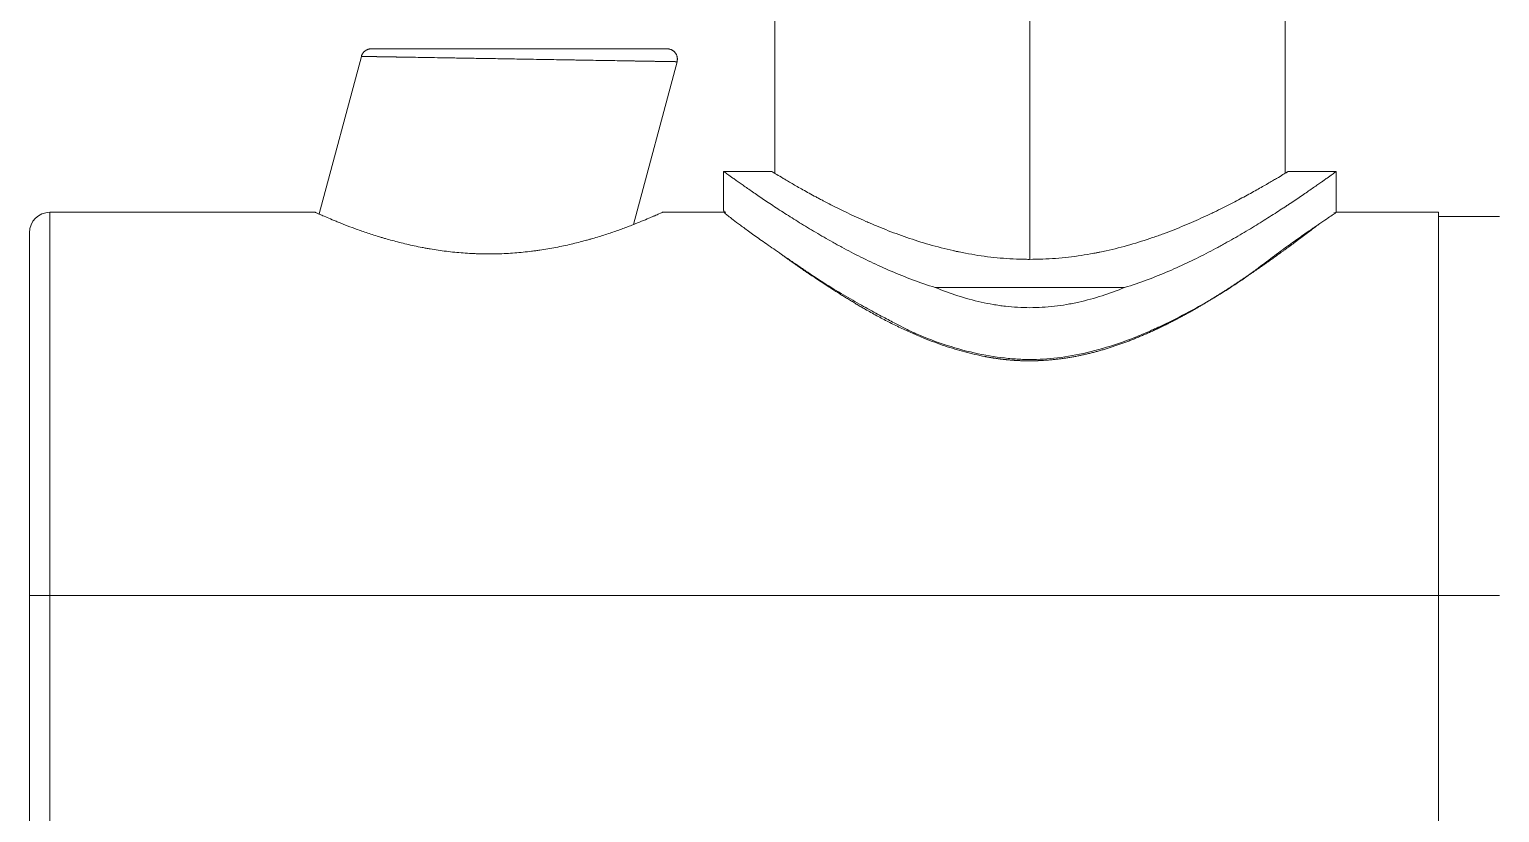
# Model space of a CAD drawing. Extents: x 19821 to 22981, y -91 to 2224.
# Drawn here: x 20641.3 to 20713.3, y 989.1 to 1027.4 of the extents above; entities that cross this region are included whole.
import ezdxf

# ---------------------------------------------------------------- set-up
doc = ezdxf.new("R2010")
doc.units = 0
doc.header["$LTSCALE"] = 10
doc.header["$MEASUREMENT"] = 0
doc.layers.add('1', color=7, linetype='CONTINUOUS')

msp = doc.modelspace()

# ---------------------------------------------------------------- linework, layer by layer
at = {"layer": '1', "color": 7, "linetype": 'Continuous', "lineweight": 18}
for p, q in [((20677.841, 1150.439), (20677.841, 1020.396)), ((20702.841, 1020.396), (20702.841, 1150.439)), ((20655.532, 1018.412), (20657.597, 1026.119)), ((20670.923, 1017.895), (20673.057, 1025.86)), ((20677.691, 1020.489), (20675.341, 1020.489)), ((20675.341, 1020.489), (20675.341, 1018.589)), ((20705.341, 1020.489), (20702.991, 1020.489)), ((20705.341, 1020.489), (20705.341, 1018.589)), ((20655.341, 1018.489), (20642.341, 1018.489)), ((20675.385, 1018.489), (20672.341, 1018.489)), ((20710.341, 1018.489), (20705.322, 1018.489)), ((20710.341, 1018.489), (20710.341, 999.739)), ((20713.341, 1018.289), (20710.341, 1018.289)), ((20641.341, 999.739), (20641.341, 1017.489)), ((20694.978, 1014.808), (20685.704, 1014.808)), ((20641.341, 981.989), (20641.341, 999.739)), ((20710.341, 999.739), (20710.341, 980.989))]:
    msp.add_line(p, q, dxfattribs=at)
at = {"layer": '1', "color": 7, "linetype": 'Continuous', "lineweight": 13}
for p, q in [((20690.341, 1150.439), (20690.341, 1016.213)), ((20642.341, 999.739), (20642.341, 1018.489)), ((20641.341, 999.739), (20642.341, 999.739)), ((20642.341, 980.989), (20642.341, 999.739)), ((20710.341, 999.739), (20642.341, 999.739)), ((20713.341, 999.739), (20710.341, 999.739))]:
    msp.add_line(p, q, dxfattribs=at)
at = {"layer": '1', "color": 7, "linetype": 'Continuous', "lineweight": 18}
msp.add_arc((20642.341, 1017.489, 0), 1, 90, 180, dxfattribs=at)
for points, weights in [([(20658.08, 1026.489), (20657.853, 1026.489), (20657.66, 1026.354), (20657.597, 1026.119)], [1.24315255943, 1.01565620906, 0.947796023594, 1.03957200303]), ([(20672.574, 1026.489), (20672.931, 1026.489), (20673.149, 1026.205), (20673.057, 1025.86)], [1.24315509478, 0.918936466394, 0.918948302172, 1.24319060211])]:
    msp.add_rational_spline(points, weights, degree=3, dxfattribs=at)
for points, knots in [([(20657.597, 1026.119), (20657.597, 1026.119), (20657.597, 1026.119), (20657.597, 1026.119), (20657.598, 1026.118), (20657.599, 1026.118), (20657.6, 1026.118), (20657.601, 1026.118), (20657.603, 1026.118), (20657.604, 1026.118), (20657.607, 1026.118), (20657.609, 1026.118), (20657.611, 1026.118), (20657.614, 1026.118), (20657.617, 1026.118), (20657.62, 1026.118), (20657.624, 1026.118), (20657.628, 1026.118), (20657.632, 1026.118), (20657.636, 1026.118), (20657.64, 1026.118), (20657.645, 1026.118), (20657.65, 1026.118), (20657.655, 1026.117), (20657.661, 1026.117), (20657.667, 1026.117), (20657.673, 1026.117), (20657.679, 1026.117), (20657.685, 1026.117), (20657.692, 1026.117), (20657.699, 1026.117), (20657.706, 1026.117), (20657.714, 1026.116), (20657.722, 1026.116), (20657.73, 1026.116), (20657.738, 1026.116), (20657.746, 1026.116), (20657.755, 1026.116), (20657.764, 1026.116), (20657.774, 1026.115), (20657.783, 1026.115), (20657.793, 1026.115), (20657.803, 1026.115), (20657.813, 1026.115), (20657.824, 1026.115), (20657.835, 1026.114), (20657.846, 1026.114), (20657.857, 1026.114), (20657.869, 1026.114), (20657.881, 1026.114), (20657.893, 1026.113), (20657.905, 1026.113), (20657.918, 1026.113), (20657.931, 1026.113), (20657.944, 1026.113), (20657.958, 1026.112), (20657.972, 1026.112), (20657.986, 1026.112), (20658, 1026.112), (20658.014, 1026.111), (20658.029, 1026.111), (20658.044, 1026.111), (20658.059, 1026.111), (20658.075, 1026.11), (20658.091, 1026.11), (20658.107, 1026.11), (20658.123, 1026.11), (20658.14, 1026.109), (20658.157, 1026.109), (20658.174, 1026.109), (20658.191, 1026.108), (20658.209, 1026.108), (20658.227, 1026.108), (20658.245, 1026.107), (20658.264, 1026.107), (20658.282, 1026.107), (20658.301, 1026.107), (20658.321, 1026.106), (20658.34, 1026.106), (20658.36, 1026.106), (20658.38, 1026.105), (20658.4, 1026.105), (20658.421, 1026.105), (20658.442, 1026.104), (20658.463, 1026.104), (20658.484, 1026.104), (20658.506, 1026.103), (20658.528, 1026.103), (20658.55, 1026.102), (20658.572, 1026.102), (20658.595, 1026.102), (20658.618, 1026.101), (20658.641, 1026.101), (20658.665, 1026.101), (20658.688, 1026.1), (20658.712, 1026.1), (20658.737, 1026.099), (20658.761, 1026.099), (20658.786, 1026.099), (20658.811, 1026.098), (20658.836, 1026.098), (20658.862, 1026.097), (20658.887, 1026.097), (20658.913, 1026.096), (20658.94, 1026.096), (20658.966, 1026.096), (20658.993, 1026.095), (20659.02, 1026.095), (20659.047, 1026.094), (20659.075, 1026.094), (20659.103, 1026.093), (20659.131, 1026.093), (20659.159, 1026.092), (20659.188, 1026.092), (20659.216, 1026.091), (20659.246, 1026.091), (20659.275, 1026.09), (20659.304, 1026.09), (20659.334, 1026.089), (20659.364, 1026.089), (20659.395, 1026.088), (20659.425, 1026.088), (20659.456, 1026.087), (20659.487, 1026.087), (20659.518, 1026.086), (20659.55, 1026.086), (20659.582, 1026.085), (20659.614, 1026.085), (20659.646, 1026.084), (20659.678, 1026.084), (20659.711, 1026.083), (20659.744, 1026.083), (20659.777, 1026.082), (20659.94, 1026.079), (20660.255, 1026.074), (20660.763, 1026.065), (20661.343, 1026.056), (20661.999, 1026.044), (20662.73, 1026.032), (20663.535, 1026.019), (20664.409, 1026.004), (20665.249, 1025.99), (20666, 1025.978), (20666.61, 1025.968), (20667.127, 1025.959), (20667.553, 1025.952), (20667.889, 1025.946), (20668.139, 1025.942), (20668.486, 1025.936), (20668.94, 1025.929), (20669.499, 1025.919), (20670, 1025.911), (20670.446, 1025.903), (20670.74, 1025.898), (20670.911, 1025.896), (20670.978, 1025.894), (20671.045, 1025.893), (20671.11, 1025.892), (20671.174, 1025.891), (20671.237, 1025.89), (20671.299, 1025.889), (20671.36, 1025.888), (20671.42, 1025.887), (20671.479, 1025.886), (20671.537, 1025.885), (20671.593, 1025.884), (20671.649, 1025.883), (20671.703, 1025.882), (20671.757, 1025.882), (20671.809, 1025.881), (20671.86, 1025.88), (20671.91, 1025.879), (20671.959, 1025.878), (20672.007, 1025.877), (20672.054, 1025.877), (20672.099, 1025.876), (20672.144, 1025.875), (20672.187, 1025.874), (20672.23, 1025.874), (20672.271, 1025.873), (20672.311, 1025.872), (20672.35, 1025.872), (20672.388, 1025.871), (20672.425, 1025.871), (20672.461, 1025.87), (20672.495, 1025.869), (20672.529, 1025.869), (20672.562, 1025.868), (20672.593, 1025.868), (20672.623, 1025.867), (20672.653, 1025.867), (20672.681, 1025.866), (20672.708, 1025.866), (20672.734, 1025.865), (20672.759, 1025.865), (20672.783, 1025.864), (20672.806, 1025.864), (20672.828, 1025.864), (20672.849, 1025.863), (20672.869, 1025.863), (20672.887, 1025.863), (20672.905, 1025.862), (20672.922, 1025.862), (20672.938, 1025.862), (20672.952, 1025.862), (20672.966, 1025.861), (20672.979, 1025.861), (20672.99, 1025.861), (20673.001, 1025.861), (20673.011, 1025.861), (20673.02, 1025.86), (20673.028, 1025.86), (20673.034, 1025.86), (20673.04, 1025.86), (20673.045, 1025.86), (20673.049, 1025.86), (20673.053, 1025.86), (20673.055, 1025.86), (20673.056, 1025.86), (20673.056, 1025.86), (20673.057, 1025.86)], [0, 0, 0, 0, 0.001733, 0.003468, 0.005205, 0.006944, 0.008686, 0.010429, 0.012174, 0.013921, 0.01567, 0.017421, 0.019174, 0.020929, 0.022686, 0.024444, 0.026205, 0.027967, 0.029732, 0.031498, 0.033266, 0.035037, 0.036808, 0.038582, 0.040358, 0.042135, 0.043915, 0.045696, 0.047479, 0.049264, 0.05105, 0.052838, 0.054629, 0.05642, 0.058214, 0.060009, 0.061807, 0.063606, 0.065406, 0.067209, 0.069013, 0.070819, 0.072627, 0.074436, 0.076248, 0.078061, 0.079876, 0.081692, 0.083511, 0.085331, 0.087153, 0.088977, 0.090803, 0.09263, 0.09446, 0.096291, 0.098124, 0.099958, 0.101795, 0.103633, 0.105473, 0.107315, 0.109159, 0.111005, 0.112852, 0.114701, 0.116552, 0.118405, 0.120259, 0.122116, 0.123974, 0.125834, 0.127696, 0.12956, 0.131425, 0.133292, 0.135162, 0.137032, 0.138905, 0.14078, 0.142656, 0.144535, 0.146415, 0.148297, 0.15018, 0.152066, 0.153953, 0.155842, 0.157733, 0.159626, 0.161521, 0.163417, 0.165316, 0.167216, 0.169118, 0.171021, 0.172927, 0.174834, 0.176743, 0.178654, 0.180567, 0.182481, 0.184398, 0.186316, 0.188235, 0.190157, 0.19208, 0.194006, 0.195933, 0.197861, 0.199792, 0.201724, 0.203658, 0.205594, 0.207532, 0.209472, 0.211413, 0.213356, 0.215301, 0.217248, 0.219197, 0.221147, 0.223099, 0.225053, 0.227009, 0.228966, 0.230926, 0.232887, 0.23485, 0.236815, 0.238782, 0.24075, 0.24272, 0.244692, 0.269474, 0.296294, 0.325152, 0.356045, 0.388975, 0.423938, 0.460938, 0.499976, 0.52932, 0.555017, 0.577066, 0.595466, 0.610217, 0.621317, 0.628765, 0.657108, 0.683934, 0.709244, 0.733034, 0.755304, 0.759349, 0.763383, 0.767407, 0.77142, 0.775423, 0.779416, 0.783398, 0.78737, 0.791332, 0.795283, 0.799224, 0.803155, 0.807075, 0.810985, 0.814885, 0.818775, 0.822654, 0.826522, 0.830381, 0.834229, 0.838067, 0.841894, 0.845711, 0.849518, 0.853314, 0.8571, 0.860875, 0.86464, 0.868394, 0.872138, 0.875872, 0.879595, 0.883307, 0.88701, 0.890701, 0.894383, 0.898054, 0.901714, 0.905365, 0.909005, 0.912634, 0.916253, 0.919862, 0.923461, 0.927049, 0.930627, 0.934195, 0.937752, 0.941299, 0.944836, 0.948363, 0.951879, 0.955385, 0.958881, 0.962367, 0.965842, 0.969306, 0.97276, 0.976203, 0.979635, 0.983057, 0.986467, 0.989867, 0.993256, 0.996633, 1, 1, 1, 1]), ([(20685.704, 1014.808), (20685.323, 1014.925), (20684.953, 1015.052), (20684.233, 1015.32), (20683.883, 1015.461), (20683.2, 1015.754), (20682.867, 1015.905), (20682.217, 1016.216), (20681.9, 1016.375), (20681.435, 1016.617), (20681.282, 1016.698), (20681.056, 1016.82), (20680.981, 1016.861), (20680.833, 1016.943), (20680.759, 1016.983), (20680.395, 1017.187), (20680.114, 1017.349), (20679.573, 1017.669), (20679.312, 1017.827), (20678.811, 1018.137), (20678.57, 1018.289), (20678.108, 1018.585), (20677.887, 1018.729), (20677.572, 1018.938), (20677.47, 1019.006), (20677.273, 1019.138), (20677.178, 1019.203), (20676.902, 1019.39), (20676.731, 1019.507), (20676.416, 1019.725), (20676.272, 1019.826), (20676.077, 1019.963), (20676.016, 1020.007), (20675.929, 1020.068), (20675.901, 1020.088), (20675.86, 1020.117), (20675.847, 1020.126), (20675.821, 1020.145), (20675.706, 1020.227), (20675.612, 1020.294), (20675.477, 1020.391), (20675.427, 1020.427), (20675.358, 1020.477), (20675.341, 1020.489), (20675.341, 1020.489)], [0, 0, 0, 0, 0.0625, 0.0625, 0.125, 0.125, 0.1875, 0.1875, 0.25, 0.25, 0.28125, 0.28125, 0.296875, 0.296875, 0.3125, 0.3125, 0.375, 0.375, 0.4375, 0.4375, 0.5, 0.5, 0.5625, 0.5625, 0.59375, 0.59375, 0.625, 0.625, 0.6875, 0.6875, 0.75, 0.75, 0.78125, 0.78125, 0.796875, 0.796875, 0.804688, 0.804688, 0.8125, 0.875, 0.875, 0.9375, 0.9375, 1, 1, 1, 1]), ([(20677.691, 1020.489), (20677.691, 1020.489), (20677.713, 1020.476), (20677.798, 1020.424), (20677.862, 1020.385), (20678.029, 1020.284), (20678.134, 1020.222), (20678.275, 1020.138), (20678.291, 1020.129), (20678.323, 1020.11), (20678.373, 1020.081), (20678.495, 1020.009), (20678.609, 1019.942), (20678.851, 1019.803), (20679.03, 1019.7), (20679.421, 1019.481), (20679.634, 1019.364), (20679.893, 1019.225), (20679.922, 1019.21), (20679.98, 1019.178), (20680.068, 1019.131), (20680.279, 1019.02), (20680.467, 1018.923), (20680.854, 1018.726), (20681.125, 1018.592), (20681.694, 1018.32), (20681.992, 1018.183), (20682.382, 1018.011), (20682.461, 1017.977), (20682.581, 1017.926), (20682.621, 1017.909), (20682.702, 1017.875), (20682.904, 1017.789), (20683.111, 1017.706), (20683.613, 1017.507), (20683.958, 1017.379), (20684.669, 1017.135), (20685.034, 1017.018), (20685.788, 1016.802), (20686.177, 1016.702), (20686.628, 1016.601), (20686.678, 1016.59), (20686.779, 1016.568), (20686.93, 1016.537), (20687.284, 1016.467), (20687.591, 1016.414), (20688.208, 1016.32), (20688.624, 1016.271), (20689.257, 1016.222), (20689.469, 1016.209), (20689.789, 1016.196), (20689.896, 1016.193), (20690.057, 1016.19), (20690.111, 1016.189), (20690.218, 1016.188), (20690.272, 1016.187), (20690.754, 1016.187), (20691.178, 1016.203), (20692.019, 1016.267), (20692.436, 1016.315), (20693.056, 1016.408), (20693.261, 1016.443), (20693.517, 1016.491), (20693.568, 1016.501), (20693.67, 1016.521), (20693.822, 1016.551), (20693.973, 1016.583), (20694.472, 1016.694), (20694.861, 1016.793), (20695.619, 1017.01), (20695.989, 1017.127), (20696.44, 1017.281), (20696.529, 1017.313), (20696.707, 1017.376), (20696.795, 1017.408), (20697.057, 1017.505), (20697.228, 1017.57), (20697.732, 1017.769), (20698.055, 1017.904), (20698.677, 1018.177), (20698.976, 1018.314), (20699.334, 1018.485), (20699.44, 1018.536), (20699.545, 1018.587), (20699.615, 1018.621), (20699.649, 1018.638), (20699.821, 1018.723), (20699.954, 1018.79), (20700.341, 1018.987), (20700.584, 1019.115), (20701.038, 1019.359), (20701.25, 1019.475), (20701.642, 1019.695), (20701.822, 1019.797), (20702.005, 1019.903), (20702.026, 1019.915), (20702.065, 1019.938), (20702.085, 1019.95), (20702.143, 1019.983), (20702.255, 1020.049), (20702.356, 1020.108), (20702.543, 1020.219), (20702.648, 1020.281), (20702.817, 1020.383), (20702.882, 1020.423), (20702.936, 1020.456), (20702.946, 1020.462), (20702.962, 1020.472), (20702.983, 1020.484), (20702.991, 1020.489), (20702.991, 1020.489)], [0, 0, 0, 0, 0.031249, 0.031249, 0.062497, 0.062497, 0.093746, 0.093746, 0.097652, 0.097652, 0.101558, 0.10937, 0.124994, 0.124994, 0.156243, 0.156243, 0.187491, 0.187491, 0.191397, 0.191397, 0.195303, 0.203115, 0.21874, 0.21874, 0.249988, 0.249988, 0.281237, 0.281237, 0.289049, 0.289049, 0.292955, 0.292955, 0.296861, 0.312485, 0.312485, 0.343734, 0.343734, 0.374982, 0.374982, 0.406231, 0.406231, 0.410137, 0.410137, 0.414043, 0.421855, 0.437479, 0.437479, 0.468728, 0.468728, 0.484352, 0.484352, 0.492164, 0.492164, 0.49607, 0.49607, 0.499977, 0.499977, 0.531225, 0.531225, 0.562474, 0.562474, 0.578098, 0.578098, 0.582004, 0.582004, 0.58591, 0.593722, 0.593722, 0.624971, 0.624971, 0.656219, 0.656219, 0.664031, 0.664031, 0.671843, 0.671843, 0.687468, 0.687468, 0.718716, 0.718716, 0.749965, 0.749965, 0.757777, 0.761683, 0.761683, 0.765589, 0.765589, 0.781213, 0.781213, 0.812462, 0.812462, 0.84371, 0.84371, 0.874959, 0.874959, 0.878865, 0.878865, 0.882771, 0.882771, 0.890583, 0.906207, 0.906207, 0.937456, 0.937456, 0.968704, 0.968704, 0.976517, 0.976517, 0.984329, 1, 1, 1, 1]), ([(20705.341, 1020.489), (20705.341, 1020.489), (20705.324, 1020.477), (20705.256, 1020.427), (20705.205, 1020.391), (20705.071, 1020.295), (20704.988, 1020.235), (20704.839, 1020.129), (20704.785, 1020.091), (20704.713, 1020.04), (20704.698, 1020.029), (20704.668, 1020.008), (20704.623, 1019.976), (20704.575, 1019.943), (20704.413, 1019.828), (20704.268, 1019.727), (20703.953, 1019.509), (20703.782, 1019.391), (20703.414, 1019.142), (20703.217, 1019.009), (20702.955, 1018.836), (20702.902, 1018.8), (20702.794, 1018.729), (20702.63, 1018.622), (20702.46, 1018.512), (20702.113, 1018.289), (20701.872, 1018.137), (20701.368, 1017.826), (20701.107, 1017.667), (20700.563, 1017.346), (20700.281, 1017.183), (20699.915, 1016.979), (20699.841, 1016.938), (20699.692, 1016.856), (20699.468, 1016.734), (20699.24, 1016.613), (20698.777, 1016.372), (20698.461, 1016.214), (20697.813, 1015.904), (20697.481, 1015.753), (20696.799, 1015.461), (20696.449, 1015.32), (20695.729, 1015.052), (20695.359, 1014.925), (20694.978, 1014.808)], [0, 0, 0, 0, 0.0625, 0.0625, 0.125, 0.125, 0.1875, 0.1875, 0.21875, 0.21875, 0.226563, 0.226563, 0.234375, 0.25, 0.25, 0.3125, 0.3125, 0.375, 0.375, 0.4375, 0.4375, 0.453125, 0.453125, 0.46875, 0.5, 0.5, 0.5625, 0.5625, 0.625, 0.625, 0.6875, 0.6875, 0.703125, 0.703125, 0.71875, 0.75, 0.75, 0.8125, 0.8125, 0.875, 0.875, 0.9375, 0.9375, 1, 1, 1, 1]), ([(20672.341, 1018.489), (20672.341, 1018.489), (20672.327, 1018.483), (20672.271, 1018.457), (20672.229, 1018.439), (20672.119, 1018.389), (20672.05, 1018.359), (20671.957, 1018.318), (20671.947, 1018.314), (20671.925, 1018.304), (20671.914, 1018.3), (20671.881, 1018.285), (20671.811, 1018.255), (20671.735, 1018.222), (20671.574, 1018.154), (20671.455, 1018.104), (20671.193, 1017.997), (20671.051, 1017.94), (20670.858, 1017.865), (20670.819, 1017.85), (20670.738, 1017.819), (20670.698, 1017.804), (20670.573, 1017.757), (20670.488, 1017.725), (20670.226, 1017.629), (20670.042, 1017.564), (20669.655, 1017.433), (20669.453, 1017.368), (20669.135, 1017.27), (20669.027, 1017.237), (20668.861, 1017.189), (20668.805, 1017.173), (20668.692, 1017.141), (20668.634, 1017.126), (20668.347, 1017.047), (20668.112, 1016.987), (20667.628, 1016.874), (20667.38, 1016.82), (20666.87, 1016.722), (20666.609, 1016.677), (20666.275, 1016.628), (20666.207, 1016.618), (20666.071, 1016.6), (20666.003, 1016.591), (20665.798, 1016.565), (20665.661, 1016.55), (20665.249, 1016.509), (20664.695, 1016.467), (20664.136, 1016.452), (20663.713, 1016.452), (20663.572, 1016.453), (20663.36, 1016.459), (20663.289, 1016.461), (20663.147, 1016.466), (20663.076, 1016.469), (20662.723, 1016.487), (20662.445, 1016.508), (20661.897, 1016.562), (20661.626, 1016.596), (20661.225, 1016.655), (20661.093, 1016.676), (20660.895, 1016.709), (20660.83, 1016.721), (20660.732, 1016.739), (20660.699, 1016.745), (20660.634, 1016.757), (20660.342, 1016.812), (20660.061, 1016.872), (20659.575, 1016.986), (20659.34, 1017.046), (20658.997, 1017.139), (20658.884, 1017.171), (20658.718, 1017.219), (20658.664, 1017.235), (20658.555, 1017.268), (20658.501, 1017.284), (20658.233, 1017.366), (20658.03, 1017.432), (20657.642, 1017.563), (20657.459, 1017.628), (20657.11, 1017.755), (20656.946, 1017.818), (20656.753, 1017.893), (20656.715, 1017.908), (20656.64, 1017.937), (20656.603, 1017.952), (20656.495, 1017.995), (20656.426, 1018.023), (20656.229, 1018.103), (20656.11, 1018.153), (20655.896, 1018.244), (20655.801, 1018.285), (20655.678, 1018.339), (20655.64, 1018.356), (20655.588, 1018.379), (20655.563, 1018.39), (20655.54, 1018.4), (20655.525, 1018.406), (20655.518, 1018.41), (20655.454, 1018.438), (20655.412, 1018.457), (20655.355, 1018.483), (20655.341, 1018.489), (20655.341, 1018.489)], [0, 0, 0, 0, 0.03125, 0.03125, 0.0625, 0.0625, 0.09375, 0.09375, 0.097656, 0.097656, 0.101562, 0.101562, 0.109375, 0.125, 0.125, 0.15625, 0.15625, 0.1875, 0.1875, 0.195312, 0.195312, 0.203125, 0.203125, 0.21875, 0.21875, 0.25, 0.25, 0.28125, 0.28125, 0.296875, 0.296875, 0.304687, 0.304687, 0.3125, 0.3125, 0.34375, 0.34375, 0.375, 0.375, 0.40625, 0.40625, 0.414062, 0.414062, 0.421875, 0.421875, 0.4375, 0.4375, 0.46875, 0.5, 0.5, 0.515625, 0.515625, 0.523437, 0.523437, 0.53125, 0.53125, 0.5625, 0.5625, 0.59375, 0.59375, 0.609375, 0.609375, 0.617187, 0.617187, 0.621094, 0.621094, 0.625, 0.65625, 0.65625, 0.6875, 0.6875, 0.703125, 0.703125, 0.710937, 0.710937, 0.71875, 0.71875, 0.75, 0.75, 0.78125, 0.78125, 0.8125, 0.8125, 0.820312, 0.820312, 0.828125, 0.828125, 0.84375, 0.84375, 0.875, 0.875, 0.90625, 0.90625, 0.921875, 0.921875, 0.929687, 0.933594, 0.933594, 0.9375, 0.9375, 0.96875, 0.96875, 1, 1, 1, 1]), ([(20675.341, 1018.589), (20675.341, 1018.587), (20675.341, 1018.584), (20675.341, 1018.579), (20675.342, 1018.573), (20675.343, 1018.568), (20675.345, 1018.562), (20675.347, 1018.556), (20675.349, 1018.55), (20675.351, 1018.545), (20675.354, 1018.539), (20675.358, 1018.534), (20675.362, 1018.528), (20675.366, 1018.523), (20675.372, 1018.517), (20675.38, 1018.509), (20675.391, 1018.502), (20675.402, 1018.497), (20675.412, 1018.493), (20675.421, 1018.491), (20675.429, 1018.49), (20675.435, 1018.489), (20675.438, 1018.489), (20675.44, 1018.489)], [0, 0, 0, 0, 0.033108, 0.067332, 0.102643, 0.139008, 0.176382, 0.21471, 0.253929, 0.293966, 0.334738, 0.376153, 0.41811, 0.460504, 0.503223, 0.589725, 0.673436, 0.753924, 0.824363, 0.883118, 0.931315, 0.969981, 1, 1, 1, 1]), ([(20675.408, 1018.436), (20675.444, 1018.408), (20675.495, 1018.368), (20675.629, 1018.263), (20675.712, 1018.198), (20675.912, 1018.045), (20676.03, 1017.957), (20676.3, 1017.756), (20676.453, 1017.644), (20676.797, 1017.395), (20676.988, 1017.259), (20677.408, 1016.962), (20677.637, 1016.802), (20678.134, 1016.457), (20678.403, 1016.272), (20678.835, 1015.978), (20678.984, 1015.877), (20679.214, 1015.72), (20679.332, 1015.641), (20679.471, 1015.547), (20679.542, 1015.499), (20679.578, 1015.475), (20679.596, 1015.463), (20679.605, 1015.457), (20679.609, 1015.454), (20679.611, 1015.452), (20679.612, 1015.452), (20679.613, 1015.451), (20679.613, 1015.451), (20679.613, 1015.451), (20679.613, 1015.451), (20679.613, 1015.451), (20679.613, 1015.451), (20679.951, 1015.224), (20680.285, 1015.01), (20680.934, 1014.609), (20681.249, 1014.422), (20681.849, 1014.074), (20682.134, 1013.914), (20682.668, 1013.62), (20682.916, 1013.486), (20683.37, 1013.245), (20683.576, 1013.137), (20683.94, 1012.95), (20684.099, 1012.869), (20684.367, 1012.734), (20684.477, 1012.68), (20684.603, 1012.619), (20684.638, 1012.602), (20684.682, 1012.582), (20684.701, 1012.573), (20684.72, 1012.565), (20684.728, 1012.561), (20684.732, 1012.559), (20684.734, 1012.559), (20684.734, 1012.558), (20684.735, 1012.558), (20684.735, 1012.558), (20684.735, 1012.558), (20684.735, 1012.558), (20684.735, 1012.558), (20684.735, 1012.558), (20684.735, 1012.558), (20684.735, 1012.558), (20685.254, 1012.334), (20685.772, 1012.14), (20686.798, 1011.81), (20687.305, 1011.675), (20688.303, 1011.463), (20688.792, 1011.387), (20689.509, 1011.317), (20689.745, 1011.301), (20690.095, 1011.289), (20690.268, 1011.285), (20690.468, 1011.286), (20690.568, 1011.287), (20690.617, 1011.288), (20690.642, 1011.289), (20690.654, 1011.289), (20690.66, 1011.289), (20690.663, 1011.289), (20690.665, 1011.289), (20691.11, 1011.302), (20691.571, 1011.344), (20692.524, 1011.488), (20693.016, 1011.59), (20694.023, 1011.855), (20694.538, 1012.017), (20695.323, 1012.305), (20695.586, 1012.409), (20695.983, 1012.575), (20696.182, 1012.661), (20696.414, 1012.767), (20696.531, 1012.82), (20696.589, 1012.848), (20696.618, 1012.861), (20696.633, 1012.868), (20696.64, 1012.872), (20696.644, 1012.874), (20696.645, 1012.874), (20696.646, 1012.875), (20696.647, 1012.875), (20696.647, 1012.875), (20697.099, 1013.089), (20697.54, 1013.308), (20698.397, 1013.757), (20698.813, 1013.987), (20699.615, 1014.457), (20700.002, 1014.698), (20700.557, 1015.067), (20700.828, 1015.253), (20701.133, 1015.474), (20701.283, 1015.585), (20701.357, 1015.641), (20701.394, 1015.669), (20701.412, 1015.683), (20701.422, 1015.69), (20701.426, 1015.694), (20701.428, 1015.695), (20701.43, 1015.696), (20701.43, 1015.697), (20701.43, 1015.697), (20701.431, 1015.697), (20701.708, 1015.909), (20701.974, 1016.109), (20702.481, 1016.485), (20702.722, 1016.661), (20703.176, 1016.989), (20703.39, 1017.14), (20703.787, 1017.42), (20703.971, 1017.548), (20704.307, 1017.779), (20704.459, 1017.882), (20704.728, 1018.065), (20704.846, 1018.145), (20705.045, 1018.28), (20705.126, 1018.335), (20705.251, 1018.421), (20705.295, 1018.453), (20705.319, 1018.472)], [0, 0, 0, 0, 0.03125, 0.03125, 0.0625, 0.0625, 0.09375, 0.09375, 0.125, 0.125, 0.15625, 0.15625, 0.1875, 0.1875, 0.21875, 0.21875, 0.234375, 0.234375, 0.242187, 0.246094, 0.248047, 0.249023, 0.249512, 0.249756, 0.249878, 0.249939, 0.249969, 0.249985, 0.249992, 0.249996, 0.249998, 0.249998, 0.25, 0.25, 0.265625, 0.265625, 0.28125, 0.28125, 0.296875, 0.296875, 0.3125, 0.3125, 0.328125, 0.328125, 0.34375, 0.34375, 0.359375, 0.359375, 0.367187, 0.367187, 0.371094, 0.373047, 0.374023, 0.374512, 0.374756, 0.374878, 0.374939, 0.374969, 0.374985, 0.374992, 0.374996, 0.374998, 0.374998, 0.375, 0.375, 0.40625, 0.40625, 0.4375, 0.4375, 0.46875, 0.46875, 0.484375, 0.484375, 0.492187, 0.496094, 0.498047, 0.499023, 0.499512, 0.499756, 0.499878, 0.499878, 0.5, 0.5, 0.53125, 0.53125, 0.5625, 0.5625, 0.59375, 0.59375, 0.609375, 0.609375, 0.617187, 0.621094, 0.623047, 0.624023, 0.624512, 0.624756, 0.624878, 0.624939, 0.624969, 0.624985, 0.624985, 0.625, 0.625, 0.65625, 0.65625, 0.6875, 0.6875, 0.71875, 0.71875, 0.734375, 0.742187, 0.746094, 0.748047, 0.749023, 0.749512, 0.749756, 0.749878, 0.749939, 0.749969, 0.749985, 0.749985, 0.75, 0.75, 0.78125, 0.78125, 0.8125, 0.8125, 0.84375, 0.84375, 0.875, 0.875, 0.90625, 0.90625, 0.9375, 0.9375, 0.96875, 0.96875, 1, 1, 1, 1]), ([(20701.795, 1015.925), (20701.808, 1015.935), (20701.838, 1015.956), (20701.886, 1015.99), (20701.942, 1016.029), (20702.004, 1016.073), (20702.074, 1016.122), (20702.15, 1016.176), (20702.233, 1016.235), (20702.323, 1016.299), (20702.418, 1016.367), (20702.519, 1016.44), (20702.626, 1016.517), (20702.738, 1016.597), (20702.854, 1016.682), (20702.975, 1016.77), (20703.099, 1016.861), (20703.204, 1016.938), (20703.317, 1017.022), (20703.464, 1017.131), (20703.686, 1017.297), (20703.969, 1017.511), (20704.19, 1017.68), (20704.342, 1017.796), (20704.419, 1017.855), (20704.483, 1017.904), (20704.521, 1017.932), (20704.534, 1017.942)], [0, 0, 0, 0, 0.011541, 0.025242, 0.041103, 0.059125, 0.079307, 0.101649, 0.12615, 0.152811, 0.181631, 0.21261, 0.245749, 0.281048, 0.318506, 0.358124, 0.399901, 0.443836, 0.466128, 0.518975, 0.60237, 0.716302, 0.860755, 0.899658, 0.938664, 0.977775, 1, 1, 1, 1]), ([(20679.522, 1015.479), (20679.508, 1015.488), (20679.48, 1015.507), (20679.439, 1015.536), (20679.398, 1015.564), (20679.357, 1015.592), (20679.316, 1015.62), (20679.275, 1015.648), (20679.235, 1015.676), (20679.195, 1015.704), (20679.155, 1015.731), (20679.116, 1015.759), (20679.076, 1015.787), (20679.037, 1015.814), (20678.998, 1015.841), (20678.959, 1015.868), (20678.92, 1015.895), (20678.882, 1015.922), (20678.844, 1015.949), (20678.806, 1015.976), (20678.768, 1016.003), (20678.73, 1016.029), (20678.693, 1016.055), (20678.656, 1016.082), (20678.619, 1016.108), (20678.582, 1016.134), (20678.546, 1016.16), (20678.509, 1016.186), (20678.473, 1016.212), (20678.437, 1016.237), (20678.402, 1016.263), (20678.366, 1016.288), (20678.331, 1016.314), (20678.296, 1016.339), (20678.261, 1016.364), (20678.23, 1016.386), (20678.211, 1016.4), (20678.203, 1016.406)], [0, 0, 0, 0, 0.02944, 0.058842, 0.088206, 0.117531, 0.146819, 0.176069, 0.205281, 0.234457, 0.263596, 0.292698, 0.321764, 0.350794, 0.379789, 0.408748, 0.437671, 0.46656, 0.495414, 0.524233, 0.553019, 0.58177, 0.610488, 0.639173, 0.667824, 0.696443, 0.725029, 0.753583, 0.782104, 0.810594, 0.839053, 0.86748, 0.895877, 0.924243, 0.952579, 0.980884, 1, 1, 1, 1]), ([(20701.795, 1015.925), (20701.782, 1015.916), (20701.755, 1015.897), (20701.715, 1015.87), (20701.675, 1015.842), (20701.635, 1015.815), (20701.595, 1015.787), (20701.555, 1015.76), (20701.515, 1015.732), (20701.474, 1015.704), (20701.434, 1015.676), (20701.393, 1015.649), (20701.353, 1015.621), (20701.312, 1015.593), (20701.272, 1015.565), (20701.231, 1015.537), (20701.19, 1015.51), (20701.149, 1015.482), (20701.108, 1015.454), (20701.067, 1015.426), (20701.026, 1015.398), (20700.985, 1015.37), (20700.943, 1015.342), (20700.902, 1015.314), (20700.86, 1015.286), (20700.819, 1015.258), (20700.777, 1015.23), (20700.736, 1015.202), (20700.694, 1015.174), (20700.652, 1015.146), (20700.61, 1015.119), (20700.568, 1015.091), (20700.526, 1015.063), (20700.484, 1015.035), (20700.442, 1015.007), (20700.399, 1014.979), (20700.357, 1014.951), (20700.315, 1014.923), (20700.272, 1014.895), (20700.23, 1014.867), (20700.187, 1014.839), (20700.144, 1014.812), (20700.101, 1014.784), (20700.058, 1014.756), (20700.015, 1014.728), (20699.972, 1014.7), (20699.929, 1014.673), (20699.886, 1014.645), (20699.843, 1014.617), (20699.8, 1014.59), (20699.756, 1014.562), (20699.713, 1014.535), (20699.669, 1014.507), (20699.625, 1014.479), (20699.582, 1014.452), (20699.538, 1014.425), (20699.494, 1014.397), (20699.45, 1014.37), (20699.406, 1014.342), (20699.362, 1014.315), (20699.318, 1014.288), (20699.274, 1014.261), (20699.229, 1014.233), (20699.185, 1014.206), (20699.141, 1014.179), (20699.096, 1014.152), (20699.051, 1014.125), (20699.007, 1014.098), (20698.962, 1014.071), (20698.917, 1014.045), (20698.872, 1014.018), (20698.827, 1013.991), (20698.782, 1013.964), (20698.737, 1013.938), (20698.692, 1013.911), (20698.647, 1013.885), (20698.601, 1013.858), (20698.556, 1013.832), (20698.51, 1013.806), (20698.465, 1013.779), (20698.419, 1013.753), (20698.373, 1013.727), (20698.327, 1013.701), (20698.282, 1013.675), (20698.236, 1013.649), (20698.19, 1013.623), (20698.143, 1013.597), (20698.097, 1013.572), (20698.051, 1013.546), (20698.005, 1013.52), (20697.958, 1013.495), (20697.912, 1013.47), (20697.865, 1013.444), (20697.818, 1013.419), (20697.772, 1013.394), (20697.725, 1013.369), (20697.678, 1013.344), (20697.631, 1013.319), (20697.584, 1013.294), (20697.537, 1013.269), (20697.49, 1013.244), (20697.443, 1013.22), (20697.395, 1013.195), (20697.348, 1013.17), (20697.301, 1013.146), (20697.253, 1013.122), (20697.205, 1013.098), (20697.158, 1013.073), (20697.11, 1013.049), (20697.062, 1013.025), (20697.014, 1013.002), (20696.966, 1012.978), (20696.918, 1012.954), (20696.87, 1012.931), (20696.822, 1012.907), (20696.773, 1012.884), (20696.725, 1012.86), (20696.677, 1012.837), (20696.628, 1012.814), (20696.58, 1012.791), (20696.515, 1012.761), (20696.434, 1012.723), (20696.338, 1012.679), (20696.241, 1012.635), (20696.144, 1012.591), (20696.048, 1012.548), (20695.951, 1012.506), (20695.855, 1012.465), (20695.758, 1012.424), (20695.662, 1012.383), (20695.565, 1012.343), (20695.469, 1012.304), (20695.372, 1012.265), (20695.276, 1012.228), (20695.179, 1012.19), (20695.083, 1012.154), (20694.987, 1012.117), (20694.89, 1012.082), (20694.794, 1012.047), (20694.698, 1012.013), (20694.601, 1011.98), (20694.505, 1011.947), (20694.409, 1011.915), (20694.313, 1011.884), (20694.217, 1011.853), (20694.12, 1011.823), (20694.024, 1011.794), (20693.928, 1011.765), (20693.832, 1011.737), (20693.736, 1011.71), (20693.64, 1011.684), (20693.544, 1011.658), (20693.448, 1011.633), (20693.352, 1011.608), (20693.256, 1011.585), (20693.16, 1011.562), (20693.064, 1011.54), (20692.968, 1011.518), (20692.872, 1011.497), (20692.776, 1011.477), (20692.68, 1011.458), (20692.584, 1011.44), (20692.489, 1011.422), (20692.393, 1011.405), (20692.297, 1011.389), (20692.201, 1011.373), (20692.106, 1011.358), (20692.01, 1011.344), (20691.914, 1011.331), (20691.819, 1011.318), (20691.723, 1011.307), (20691.627, 1011.296), (20691.532, 1011.285), (20691.436, 1011.276), (20691.341, 1011.267), (20691.245, 1011.259), (20691.149, 1011.252), (20691.054, 1011.246), (20690.99, 1011.242), (20690.958, 1011.24)], [0, 0, 0, 0, 0.00503, 0.010051, 0.015065, 0.020071, 0.025068, 0.030058, 0.035039, 0.040013, 0.044979, 0.049937, 0.054887, 0.05983, 0.064765, 0.069692, 0.074611, 0.079523, 0.084427, 0.089324, 0.094213, 0.099095, 0.103969, 0.108836, 0.113695, 0.118548, 0.123392, 0.12823, 0.13306, 0.137884, 0.1427, 0.147509, 0.152311, 0.157105, 0.161893, 0.166674, 0.171448, 0.176215, 0.180976, 0.185729, 0.190476, 0.195216, 0.199949, 0.204676, 0.209396, 0.214109, 0.218816, 0.223517, 0.228211, 0.232899, 0.23758, 0.242255, 0.246924, 0.251586, 0.256243, 0.260893, 0.265537, 0.270175, 0.274807, 0.279433, 0.284053, 0.288667, 0.293276, 0.297878, 0.302475, 0.307066, 0.311651, 0.316231, 0.320805, 0.325374, 0.329937, 0.334494, 0.339046, 0.343593, 0.348135, 0.352671, 0.357202, 0.361728, 0.366248, 0.370764, 0.375274, 0.37978, 0.384281, 0.388776, 0.393267, 0.397753, 0.402234, 0.40671, 0.411182, 0.415649, 0.420112, 0.42457, 0.429023, 0.433472, 0.437917, 0.442358, 0.446794, 0.451225, 0.455653, 0.460076, 0.464496, 0.468911, 0.473322, 0.47773, 0.482133, 0.486533, 0.490928, 0.49532, 0.499709, 0.504093, 0.508474, 0.512852, 0.517226, 0.521596, 0.525963, 0.530327, 0.534687, 0.539044, 0.543398, 0.547749, 0.552097, 0.560704, 0.569272, 0.577798, 0.586286, 0.594733, 0.603142, 0.611513, 0.619845, 0.62814, 0.636398, 0.644619, 0.652804, 0.660954, 0.669068, 0.677148, 0.685194, 0.693206, 0.701185, 0.709132, 0.717047, 0.72493, 0.732782, 0.740604, 0.748396, 0.756159, 0.763893, 0.771599, 0.779278, 0.78693, 0.794555, 0.802155, 0.809729, 0.81728, 0.824806, 0.832309, 0.83979, 0.847248, 0.854686, 0.862102, 0.869499, 0.876876, 0.884235, 0.891576, 0.898899, 0.906206, 0.913497, 0.920772, 0.928033, 0.935281, 0.942515, 0.949736, 0.956946, 0.964145, 0.971334, 0.978513, 0.985683, 0.992845, 1, 1, 1, 1]), ([(20690.958, 1011.24), (20690.943, 1011.239), (20690.911, 1011.237), (20690.863, 1011.235), (20690.815, 1011.232), (20690.768, 1011.23), (20690.72, 1011.228), (20690.672, 1011.226), (20690.624, 1011.225), (20690.576, 1011.223), (20690.528, 1011.222), (20690.48, 1011.221), (20690.432, 1011.221), (20690.384, 1011.22), (20690.336, 1011.22), (20690.288, 1011.22), (20690.24, 1011.22), (20690.192, 1011.22), (20690.143, 1011.221), (20690.095, 1011.222), (20690.047, 1011.223), (20689.998, 1011.224), (20689.95, 1011.226), (20689.902, 1011.227), (20689.853, 1011.229), (20689.805, 1011.231), (20689.756, 1011.234), (20689.708, 1011.236), (20689.659, 1011.239), (20689.61, 1011.242), (20689.562, 1011.245), (20689.513, 1011.249), (20689.464, 1011.252), (20689.416, 1011.256), (20689.367, 1011.26), (20689.318, 1011.264), (20689.269, 1011.269), (20689.22, 1011.274), (20689.171, 1011.278), (20689.122, 1011.284), (20689.073, 1011.289), (20689.024, 1011.295), (20688.975, 1011.3), (20688.926, 1011.306), (20688.877, 1011.312), (20688.828, 1011.319), (20688.779, 1011.326), (20688.73, 1011.332), (20688.68, 1011.339), (20688.631, 1011.347), (20688.582, 1011.354), (20688.532, 1011.362), (20688.483, 1011.37), (20688.433, 1011.378), (20688.384, 1011.386), (20688.334, 1011.395), (20688.285, 1011.403), (20688.235, 1011.412), (20688.186, 1011.422), (20687.988, 1011.459), (20687.643, 1011.531), (20687.153, 1011.653), (20686.661, 1011.793), (20686.167, 1011.951), (20685.673, 1012.126), (20685.142, 1012.331), (20684.58, 1012.569), (20683.99, 1012.839), (20683.408, 1013.127), (20682.833, 1013.43), (20682.426, 1013.658), (20682.176, 1013.802), (20682.079, 1013.858), (20681.982, 1013.915), (20681.886, 1013.972), (20681.789, 1014.029), (20681.693, 1014.087), (20681.597, 1014.145), (20681.501, 1014.204), (20681.405, 1014.263), (20681.309, 1014.322), (20681.214, 1014.381), (20681.118, 1014.44), (20681.023, 1014.5), (20680.928, 1014.56), (20680.833, 1014.621), (20680.738, 1014.681), (20680.644, 1014.742), (20680.549, 1014.803), (20680.455, 1014.864), (20680.361, 1014.925), (20680.267, 1014.986), (20680.173, 1015.047), (20680.08, 1015.109), (20679.986, 1015.171), (20679.893, 1015.232), (20679.8, 1015.294), (20679.707, 1015.356), (20679.614, 1015.417), (20679.552, 1015.458), (20679.522, 1015.479)], [0, 0, 0, 0, 0.003526, 0.007053, 0.010582, 0.014111, 0.017643, 0.021175, 0.02471, 0.028246, 0.031784, 0.035324, 0.038867, 0.042411, 0.045958, 0.049508, 0.05306, 0.056615, 0.060173, 0.063733, 0.067297, 0.070864, 0.074434, 0.078007, 0.081585, 0.085165, 0.08875, 0.092338, 0.09593, 0.099527, 0.103127, 0.106732, 0.110341, 0.113955, 0.117573, 0.121197, 0.124824, 0.128457, 0.132095, 0.135738, 0.139387, 0.143041, 0.1467, 0.150365, 0.154035, 0.157712, 0.161394, 0.165082, 0.168776, 0.172477, 0.176183, 0.179897, 0.183616, 0.187343, 0.191076, 0.194816, 0.198562, 0.202316, 0.206077, 0.209845, 0.247192, 0.285154, 0.32381, 0.363234, 0.403495, 0.444661, 0.495409, 0.546886, 0.599196, 0.652434, 0.706692, 0.716182, 0.725712, 0.735284, 0.744898, 0.754554, 0.764253, 0.773995, 0.78378, 0.79361, 0.803483, 0.813402, 0.823366, 0.833375, 0.84343, 0.853531, 0.863679, 0.873873, 0.884115, 0.894405, 0.904743, 0.915129, 0.925564, 0.936048, 0.946582, 0.957165, 0.967798, 0.978481, 0.989215, 1, 1, 1, 1]), ([(20685.704, 1014.808), (20686.065, 1014.661), (20686.431, 1014.526), (20687.178, 1014.286), (20687.558, 1014.181), (20688.141, 1014.05), (20688.337, 1014.011), (20688.635, 1013.96), (20688.735, 1013.945), (20688.885, 1013.923), (20688.936, 1013.916), (20689.036, 1013.903), (20689.086, 1013.897), (20689.538, 1013.845), (20689.939, 1013.822), (20690.74, 1013.822), (20691.139, 1013.845), (20691.737, 1013.913), (20691.936, 1013.942), (20692.185, 1013.984), (20692.235, 1013.993), (20692.334, 1014.011), (20692.483, 1014.039), (20692.63, 1014.07), (20693.119, 1014.179), (20693.501, 1014.285), (20694.25, 1014.526), (20694.617, 1014.661), (20694.978, 1014.808)], [0, 0, 0, 0, 0.125, 0.125, 0.25, 0.25, 0.3125, 0.3125, 0.34375, 0.34375, 0.359375, 0.359375, 0.375, 0.375, 0.5, 0.5, 0.625, 0.625, 0.6875, 0.6875, 0.703125, 0.703125, 0.71875, 0.75, 0.75, 0.875, 0.875, 1, 1, 1, 1])]:
    msp.add_open_spline(points, degree=3, knots=knots, dxfattribs=at)
for points in [[(20658.08, 1026.489), (20658.08, 1026.489), (20658.181, 1026.489), (20658.637, 1026.489), (20659.382, 1026.489), (20660.39, 1026.489), (20661.624, 1026.489), (20663.031, 1026.489), (20664.55, 1026.489), (20666.105, 1026.489), (20667.624, 1026.489), (20669.03, 1026.489), (20670.265, 1026.489), (20671.272, 1026.489), (20672.017, 1026.489), (20672.473, 1026.489), (20672.574, 1026.489), (20672.574, 1026.489)], [(20675.341, 1018.589), (20675.341, 1018.538), (20675.363, 1018.487), (20675.408, 1018.436)], [(20705.243, 1018.489), (20705.244, 1018.489), (20705.244, 1018.483), (20705.245, 1018.472)], [(20705.319, 1018.472), (20705.334, 1018.511), (20705.341, 1018.55), (20705.341, 1018.589)]]:
    msp.add_open_spline(points, degree=3, dxfattribs=at)

doc.saveas('drawing.dxf')
